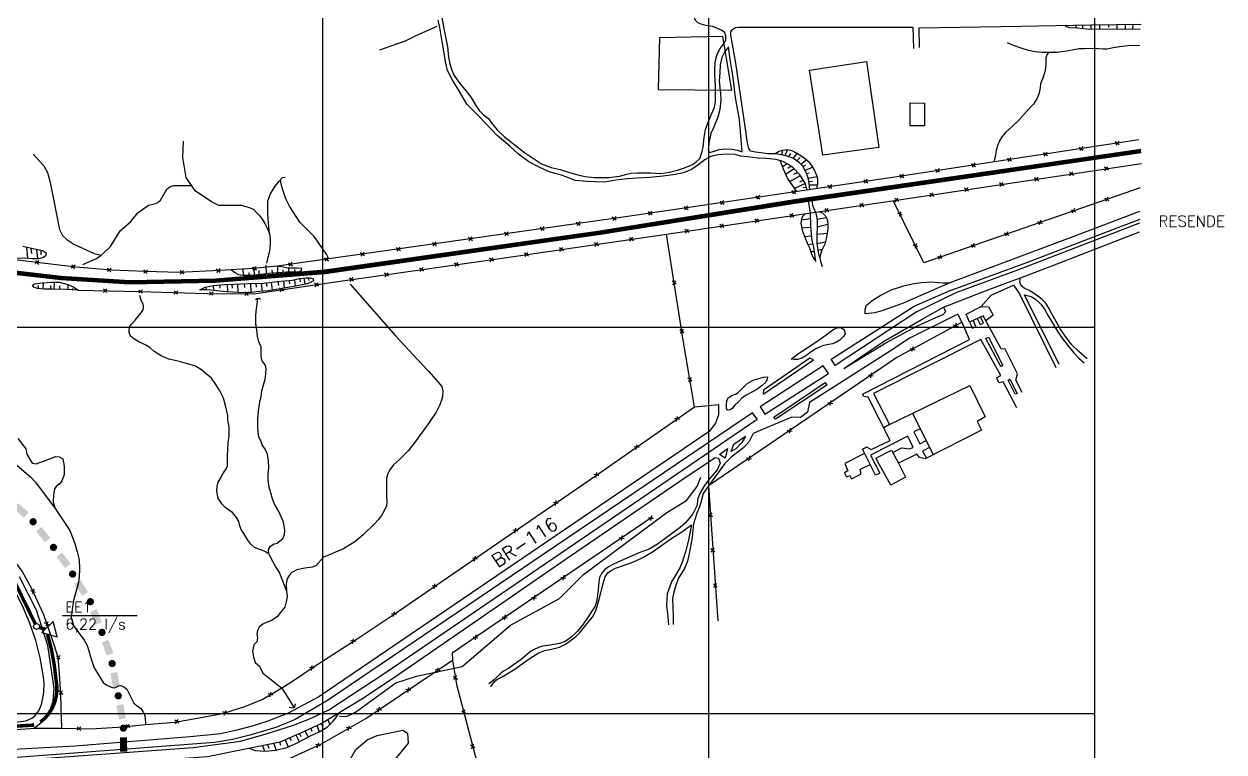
# Model space of a CAD drawing. Extents: x 538220 to 547168, y 7509776 to 7514528.
# Drawn here: x 545613 to 547168, y 7512950 to 7513893 of the extents above; entities that cross this region are included whole.
import ezdxf

# ---------------------------------------------------------------- set-up
doc = ezdxf.new("R2010")
doc.units = 0
doc.header["$LTSCALE"] = 50
doc.header["$MEASUREMENT"] = 0
doc.linetypes.add('HIDDEN', pattern=[0.375, 0.25, -0.125])
doc.linetypes.add('HIDDENX2', pattern=[0.75, 0.5, -0.25])
for name, color, linetype in [('ESTACAO', 5, 'CONTINUOUS'), ('L-FERREA', 6, 'CONTINUOUS'), ('LIMITE', 7, 'CONTINUOUS'), ('LIMITE-PROJETO', 1, 'CONTINUOUS'), ('MALHA', 9, 'CONTINUOUS'), ('RIO', 4, 'CONTINUOUS'), ('RODOVIA', 1, 'CONTINUOUS'), ('RUA', 7, 'CONTINUOUS'), ('TERRENO', 7, 'CONTINUOUS'), ('TEXTO', 5, 'CONTINUOUS'), ('TEXTO2', 5, 'CONTINUOUS')]:
    doc.layers.add(name, color=color, linetype=linetype)
doc.styles.get("Standard").update_dxf_attribs({"font": 'ROMANSBR.SHX'})

# ---------------------------------------------------------------- blocks, each defined once
blk = doc.blocks.new('R2')
at = {"layer": 'LIMITE-PROJETO', "const_width": 4.67}
blk.add_lwpolyline([(-18.8, 0.2, 1), (-23.5, 0.2, 1)], format="xyb", close=True, dxfattribs=at)
at = {"layer": 'LIMITE-PROJETO'}
blk.add_solid([(9.2, 4.6), (9.2, -4.6), (-9.1, 4.7), (-9.2, -4.4)], dxfattribs=at)
blk = doc.blocks.new('X')
at = {"layer": 'LIMITE'}
for p, q in [((-0.018, -0.018), (0.018, 0.018)), ((0.018, -0.018), (-0.018, 0.018))]:
    blk.add_line(p, q, dxfattribs=at)

msp = doc.modelspace()

# ---------------------------------------------------------------- linework, layer by layer
at = {"layer": 'ESTACAO', "const_width": 4.5}
for points in [[(545627.6, 7513116), (545592.5, 7513187.5)], [(545633, 7513111.3), (545640.5, 7513109)]]:
    msp.add_lwpolyline(points, dxfattribs=at)
at = {"layer": 'ESTACAO'}
msp.add_lwpolyline([(545655.8, 7513099), (545650.7, 7513118.9), (545636, 7513104.5)], close=True, dxfattribs=at)
at = {"layer": 'ESTACAO', "linetype": 'HIDDEN', "const_width": 4.5}
for points in [[(545634.2, 7512988.7, 0.288805), (545654.6, 7513042.4, 0.049665), (545643.5, 7513102.5)], [(545184, 7512910.5), (545236, 7512939.4), (545293.5, 7512959.8), (545360.8, 7512969.6), (545626.2, 7512984.8, 0.322653)]]:
    msp.add_lwpolyline(points, format="xyb", dxfattribs=at)
at = {"layer": 'ESTACAO'}
msp.add_circle((545629.3, 7513112.5), 3.89, dxfattribs=at)
at = {"layer": 'L-FERREA', "linetype": 'CONTINUOUS'}
for points in [[(544344.4, 7513497), (544371.7, 7513513.7), (544474.4, 7513566.1), (544517.6, 7513582.7), (544663.7, 7513623.6), (544728.4, 7513635), (544810.3, 7513641.1), (544928.5, 7513641.1), (545106.6, 7513625.3), (545313.3, 7513599.3), (545493.5, 7513585.3), (545661.2, 7513566.2), (545750, 7513560.6), (545861.1, 7513562.7), (546002.6, 7513574.1), (546359.1, 7513624.8), (546611.4, 7513665.2), (547060, 7513730.7)], [(544589, 7513598), (544664.7, 7513619.2), (544728.9, 7513630.5), (544810.5, 7513636.6), (544928.3, 7513636.6), (545106.2, 7513620.8), (545312.9, 7513594.8), (545493, 7513580.9), (545660.8, 7513561.7), (545749.9, 7513556.1), (545861.3, 7513558.2), (546003.1, 7513569.7), (546359.8, 7513620.3), (546612, 7513660.7), (547060.6, 7513726.2)]]:
    msp.add_lwpolyline(points, dxfattribs=at)
at = {"layer": 'L-FERREA', "linetype": 'HIDDENX2', "const_width": 4.5}
msp.add_lwpolyline([(544593, 7513601.5), (544664.2, 7513621.4), (544728.6, 7513632.7), (544810.4, 7513638.9), (544928.4, 7513638.9), (545106.4, 7513623), (545313.1, 7513597.1), (545493.2, 7513583.1), (545661, 7513564), (545750, 7513558.3), (545861.2, 7513560.5), (546002.9, 7513571.9), (546359.5, 7513622.5), (546611.7, 7513663), (547060.3, 7513728.5)], dxfattribs=at)
at = {"layer": 'LIMITE'}
for points in [[(547057.3, 7513742.5), (546870.4, 7513714.1), (546750, 7513695.7), (546389.5, 7513642.5), (546007.8, 7513588.4), (545944.6, 7513579.6), (545910.2, 7513576.1), (545866.9, 7513573.5), (545813.8, 7513570.9), (545770.5, 7513572), (545726.5, 7513573.8), (545680.2, 7513577.9), (545435.2, 7513607.1), (545360, 7513616.3), (545319, 7513621.8), (545116, 7513647.3)], [(546445.4, 7513620.4), (546737.8, 7513663.7), (547060.8, 7513711.9)], [(547059.1, 7513680.6), (546779, 7513583.5), (546739.4, 7513663.9)], [(545626.4, 7512980.8), (545662, 7512980.9), (545699.4, 7512979.9), (545741.2, 7512982.5), (545770.4, 7512985.4), (545808.5, 7512988.7), (545849.6, 7512995.9), (545872.1, 7513000.2), (545899, 7513008.9), (545922.3, 7513018.4), (545936.5, 7513026.5), (545958.3, 7513039.8), (545987.6, 7513059.7), (546044.6, 7513096.6), (546091.2, 7513127.6), (546227.9, 7513221.3), (546353.3, 7513307.6), (546481.9, 7513396.8), (546467.4, 7513480.7), (546445.4, 7513620.4)], [(545683.2, 7513548.1), (545762.7, 7513546.3), (545849.7, 7513543.7), (545910.9, 7513543.2), (546010.5, 7513557.7), (546232.6, 7513589.4), (546445.4, 7513620.4)], [(546828.4, 7513506.7), (546744, 7513460.6), (546499.9, 7513294.5)], [(545662, 7512980.9), (545660.9, 7513023.5), (545658.9, 7513051.8), (545657.5, 7513072.8), (545649.5, 7513096.7), (545638.5, 7513127.4), (545623.1, 7513161.1), (545610.6, 7513184.3), (545599.5, 7513199.4), (545588.4, 7513215.9), (545568.5, 7513238.4), (545542.5, 7513263.3), (545521, 7513280.6), (545492, 7513301.7), (545465.3, 7513322.1), (545439.3, 7513341.7), (545421.5, 7513359), (545394.8, 7513382.4), (545366.6, 7513410.9), (545351.8, 7513429), (545341.5, 7513444), (545325.6, 7513465.9)], [(546499.9, 7513294.5), (546511.9, 7513119.9)]]:
    msp.add_lwpolyline(points, dxfattribs=at)
at = {"layer": 'LIMITE', "linetype": 'CONTINUOUS'}
for points in [[(546427.1, 7513254), (546167.8, 7513078), (546168.2, 7513068.7)], [(545726.7, 7512909), (545897.4, 7512921.8), (545952.1, 7512939.2), (545998.3, 7512960.6), (546056, 7512993.2), (546168.2, 7513068.7), (546173.4, 7513037.5), (546199.7, 7512937.4)]]:
    msp.add_lwpolyline(points, dxfattribs=at)
at = {"layer": 'MALHA'}
for p, q in [((546000, 7514500), (546000, 7511000)), ((546500, 7514500), (546500, 7511000)), ((547000, 7514500), (547000, 7511000)), ((543000, 7513500), (547000, 7513500)), ((543000, 7513000), (547000, 7513000))]:
    msp.add_line(p, q, dxfattribs=at)
at = {"layer": 'RIO'}
for points in [[(546074, 7513859.2), (546088.8, 7513864.4), (546107.3, 7513870.6), (546122.2, 7513877.9), (546148.2, 7513889.8)], [(547058.6, 7513864.6), (547043.8, 7513864.5), (547032.4, 7513863.2), (547024.3, 7513861.6), (547016.5, 7513860), (547011.4, 7513860), (547005.6, 7513860.6), (546993.9, 7513860.7), (546986.9, 7513860.5), (546980.3, 7513860.5), (546973.3, 7513859.2), (546964.1, 7513857.3), (546951.5, 7513855.7), (546941.2, 7513855.5), (546932.3, 7513855.6), (546923.1, 7513856.5), (546914.5, 7513858.2), (546905.1, 7513861.4), (546895.3, 7513864.8), (546887.3, 7513868.2)], [(546940.4, 7513855.5), (546938.4, 7513852.5), (546937, 7513848.9), (546937, 7513844.7), (546937.2, 7513839.4), (546936, 7513832.5), (546933.7, 7513823.9), (546930.3, 7513815.3), (546929.7, 7513809.7), (546928, 7513801.6), (546925.4, 7513795.5), (546920.9, 7513788.9), (546915, 7513782.8), (546902.1, 7513768.2), (546892.6, 7513759.1), (546885.3, 7513752.4), (546879.9, 7513746.4), (546876.8, 7513741.1), (546874.6, 7513736.1), (546872.8, 7513729.1), (546871.9, 7513722.5), (546869.7, 7513714)], [(545931, 7513621.2), (545929.7, 7513634.6), (545929, 7513646.6), (545929, 7513654.9), (545929.1, 7513663.4), (545932.3, 7513672.8), (545938.4, 7513682.7), (545943.8, 7513689.2), (545948.1, 7513694), (545951.5, 7513694.1)], [(545947.7, 7513680.5), (545946.4, 7513686.1), (545945.3, 7513690.9)], [(545906.3, 7513654.1), (545910.2, 7513652.7), (545913.9, 7513649), (545917.8, 7513645), (545921.5, 7513639.8), (545924.9, 7513634.4), (545928.5, 7513627.5), (545931, 7513621.2), (545931.8, 7513614.7), (545932.1, 7513607.8), (545931.7, 7513602.1), (545930.6, 7513596.5), (545928.8, 7513590.2), (545927.1, 7513582.9)], [(546035.8, 7513555.9), (546094.7, 7513488.3), (546128, 7513452.5), (546137.7, 7513442.7), (546149.7, 7513429), (546154.5, 7513423.1), (546155.5, 7513417.2), (546155.4, 7513410.4), (546153.9, 7513405.6), (546151.9, 7513399.3), (546147, 7513390.1), (546138.1, 7513376.5), (546119.9, 7513351.4), (546110.6, 7513339.7), (546099.3, 7513328.2), (546091.9, 7513321.9), (546087, 7513315.1), (546084.5, 7513310.3), (546082.5, 7513304.5), (546082.5, 7513295.7), (546082.9, 7513286.5), (546082.8, 7513281.1), (546083.3, 7513274.8), (546082.7, 7513268.9), (546079.8, 7513262.2), (546076.3, 7513256.3), (546071.9, 7513250.5), (546067, 7513245.2)], [(545930.4, 7513206.4), (545925.1, 7513209.5), (545921.1, 7513211.2), (545917.4, 7513212.4), (545911.7, 7513214.7), (545906.9, 7513219), (545903.2, 7513224.2), (545897.9, 7513232.8), (545894.5, 7513238.2), (545892.8, 7513242.8), (545891.2, 7513248.2), (545888.3, 7513253.7), (545886.4, 7513256.3), (545883.3, 7513260), (545877.3, 7513264.1), (545873, 7513267.2), (545869.3, 7513271.3), (545866.8, 7513275), (545864.5, 7513278.4), (545863.7, 7513282.4), (545862.9, 7513288.1), (545863.2, 7513293.6), (545864.4, 7513299.3), (545867, 7513303.8), (545870.8, 7513310.1), (545875.1, 7513316.6), (545876.6, 7513320.6), (545876.9, 7513325.7), (545876.7, 7513334), (545877, 7513341.4), (545877.7, 7513351.1), (545878.9, 7513359.1), (545878.7, 7513365.4), (545878.7, 7513371.1), (545877.3, 7513379.6), (545877.1, 7513385.6), (545874.3, 7513398.5), (545871.6, 7513408.2), (545866.8, 7513417.7), (545862.3, 7513424.3), (545856.1, 7513434), (545849.2, 7513439.8), (545843, 7513444.7), (545834.5, 7513449.9), (545824.8, 7513452.5), (545816, 7513455.2), (545809.1, 7513456.9), (545800.8, 7513458.4), (545790.6, 7513463.1), (545781.8, 7513468.6), (545776.1, 7513473.8), (545770.7, 7513476.7), (545766.4, 7513478.7), (545761.9, 7513481), (545755.4, 7513484.8), (545751.1, 7513488.2), (545749.1, 7513493.1), (545749.2, 7513496.2), (545749.5, 7513500.5), (545752.1, 7513503.9), (545757, 7513509.3), (545764.8, 7513518.4), (545767.4, 7513522.3), (545768, 7513526.3), (545767.4, 7513530.1), (545765.2, 7513533.5), (545764.3, 7513536.4), (545763.2, 7513540.9)], [(545913, 7513535.9), (545915, 7513537.3), (545916.9, 7513537.7), (545917.9, 7513537.4), (545919.4, 7513535.8)], [(545953.3, 7513158.5), (545946.2, 7513176.6), (545943.8, 7513183.4), (545939.5, 7513189.8), (545935.6, 7513196.6), (545931.8, 7513203), (545930.4, 7513206.4), (545929.9, 7513212.2), (545932.4, 7513216.6), (545937.3, 7513219.5), (545941.2, 7513220.4), (545944.6, 7513223.3), (545948.5, 7513226.2), (545950.5, 7513231.5), (545951.1, 7513237.4), (545950.1, 7513242.2), (545949.2, 7513248.1), (545946.8, 7513253.5), (545943, 7513261.3), (545937.2, 7513271.5), (545934.8, 7513277.9), (545932.9, 7513285.7), (545930.6, 7513293), (545929.2, 7513301.8), (545929.2, 7513309.1), (545930.3, 7513318.3), (545929.8, 7513326.6), (545928.5, 7513335.8), (545925.6, 7513342.2), (545921.7, 7513347.6), (545919.8, 7513352.9), (545917.4, 7513357.8), (545916.5, 7513364.6), (545916.1, 7513371.9), (545916.2, 7513380.7), (545916.7, 7513391.9), (545918.8, 7513403), (545920.3, 7513410.3), (545921.3, 7513417.6), (545925.3, 7513432.7), (545926.4, 7513439.5), (545926.9, 7513446.3), (545925.5, 7513451.2), (545921.6, 7513456.5), (545920.2, 7513461.9), (545920.3, 7513469.2), (545920.3, 7513474.5), (545917.4, 7513480.9), (545915.5, 7513488.2), (545914.6, 7513496), (545913.2, 7513504.8), (545913.3, 7513515.5), (545914.4, 7513523.7), (545916.1, 7513536.5)], [(546067, 7513245.2), (546052.8, 7513231.7), (546041.5, 7513222.1), (546026.8, 7513212.9), (546019.5, 7513210.1), (546009.7, 7513205.8), (546000.9, 7513202.4), (545991.1, 7513190.8), (545986.2, 7513189.4), (545977, 7513188), (545966.7, 7513185.7), (545959.9, 7513182.3), (545956.4, 7513178.5), (545954, 7513174.1), (545952.5, 7513167.8), (545953.3, 7513158.4)], [(545953.3, 7513158.4), (545953.8, 7513150.8), (545952.8, 7513144.4), (545950.8, 7513137.6), (545946.8, 7513132.3), (545940.9, 7513125.1), (545933.6, 7513120.3), (545928.2, 7513117.9), (545922.3, 7513115.5), (545917.9, 7513111.6), (545915.5, 7513107.3), (545914.9, 7513102.4), (545915.4, 7513097.5), (545914.9, 7513092.7), (545910.9, 7513088.8)], [(545910.9, 7513088.8), (545908.9, 7513081.1), (545910.3, 7513073.3), (545912.7, 7513065.9), (545918, 7513061), (545922.3, 7513052.2), (545928.1, 7513047.8), (545932.5, 7513044.4), (545938.3, 7513039.5), (545947, 7513032.6), (545954.2, 7513021.8), (545962.4, 7513008.6)], [(545956.6, 7513008.1), (545960.7, 7513007), (545963.9, 7513008), (545964.9, 7513012.2)]]:
    msp.add_lwpolyline(points, dxfattribs=at)
at = {"layer": 'RIO', "linetype": 'CONTINUOUS'}
for points in [[(545906.3, 7513654.1), (545895.4, 7513657.6), (545865.3, 7513657.6), (545855.8, 7513662.1), (545834.9, 7513676.5), (545823.2, 7513693.6), (545819, 7513719.8), (545819.8, 7513740.8)], [(545625, 7513724.2), (545638.7, 7513708.9), (545643.4, 7513700.2), (545647.1, 7513687.5), (545658.8, 7513626.6), (545662.7, 7513618.7), (545668.6, 7513613.5), (545677.4, 7513607.7), (545704.1, 7513595.4), (545712.9, 7513593.2)], [(545689.3, 7513581.3), (545707, 7513589), (545712.9, 7513593.2), (545717.3, 7513597), (545724.9, 7513604.6), (545737.8, 7513624.7), (545751.3, 7513636.9), (545760.4, 7513648.1), (545774.2, 7513657.8), (545782.2, 7513659.6), (545786.3, 7513661.5), (545789.8, 7513664.6), (545797.9, 7513678.9), (545802.3, 7513682.2), (545807.3, 7513683.3), (545830.2, 7513683.4)], [(546007.8, 7513588.4), (546005, 7513594.7), (545998.8, 7513603.3), (545989.2, 7513617.4), (545970.3, 7513635.8), (545956.9, 7513656.6), (545952.3, 7513666.4), (545947.7, 7513680.5)], [(545605, 7513355.9), (545615.4, 7513342.3), (545616.8, 7513335.4), (545623.5, 7513323.8), (545628.6, 7513322.9), (545641.7, 7513327.9), (545654.2, 7513332.7), (545658.6, 7513332.3), (545663.2, 7513329.7), (545665.2, 7513319.9), (545665.1, 7513308.9), (545662, 7513300.9), (545659.6, 7513297.2), (545657.3, 7513295.9), (545654.6, 7513293.9), (545652.5, 7513290.6), (545651.1, 7513282.5), (545650.8, 7513273.7), (545653.6, 7513265.1), (545672.4, 7513236.6), (545678.8, 7513220.1), (545682, 7513209.3), (545684.3, 7513198.6), (545684.9, 7513187.2), (545684.3, 7513176.2), (545683, 7513167.5), (545680.6, 7513158.8), (545677.2, 7513146.1), (545675.4, 7513134.4), (545674.2, 7513124.3), (545675.3, 7513119.7), (545677.8, 7513113.1), (545690.8, 7513094.7), (545694.8, 7513087.7), (545697.1, 7513081), (545699.1, 7513073), (545704.1, 7513059), (545715.5, 7513039.8), (545720.5, 7513036.3), (545725.2, 7513034.3), (545727.9, 7513033.3), (545730.9, 7513032.9), (545735.6, 7513035.6), (545738.6, 7513036.2), (545742.3, 7513034.2), (545746.3, 7513031.1), (545755.2, 7513013), (545759.8, 7513009.6), (545764.2, 7513006.2), (545766.8, 7513002.5), (545768.8, 7512999.2), (545769.8, 7512994.5), (545770.4, 7512985.4)], [(545601.2, 7513323.3), (545621.7, 7513306), (545627.8, 7513299.4), (545653.6, 7513265.1)], [(546021.7, 7512996.3), (546030.7, 7512995.8), (546042.5, 7513001.7), (546094.6, 7513039.4), (546121.7, 7513048.1), (546180.6, 7513060.6), (546243.5, 7513114.2), (546307, 7513148.8), (546337.8, 7513179.6), (546446, 7513260.2), (546471.5, 7513275.6), (546485.3, 7513293.7), (546489.8, 7513305.9)]]:
    msp.add_lwpolyline(points, dxfattribs=at)
at = {"layer": 'RODOVIA'}
msp.add_line((546584.4, 7513383.6), (546651.3, 7513428.3), dxfattribs=at)
for points in [[(547058.4, 7513649.9), (546972.2, 7513617), (546877.2, 7513581.6), (546812.8, 7513557.5), (546751.2, 7513530.8), (546725.7, 7513521.5), (546715.3, 7513518.4), (546703.1, 7513517.3)], [(547058.3, 7513634.8), (546900.3, 7513573.9), (546820.2, 7513544.4), (546769.1, 7513519.4), (546664.1, 7513450.5), (546658.7, 7513458.7), (546766.3, 7513527.2), (546811, 7513546.5), (546912.3, 7513583.9), (547035.1, 7513631), (547059.2, 7513640)], [(546904, 7513563.7), (546951.6, 7513582.2), (547058.2, 7513623.3)], [(546675.3, 7513446.4), (546726.6, 7513481.6), (546776.8, 7513510.4), (546804.5, 7513525.8), (546855.3, 7513545.6), (546884, 7513556.4), (546904, 7513563.7)], [(546570.6, 7513413.1), (546636.1, 7513457.8)], [(546573.1, 7513387.3), (546655.5, 7513440), (546648.3, 7513450.1), (546566.8, 7513396.8), (546573.1, 7513387.3)]]:
    msp.add_lwpolyline(points, dxfattribs=at)
at = {"layer": 'RODOVIA', "linetype": 'CONTINUOUS'}
for points in [[(546481.9, 7513396.8), (546512.9, 7513400), (546512.8, 7513386.4), (546509.1, 7513375.6)], [(545368.9, 7512922.1), (545832.2, 7512955.8), (545893.4, 7512963.8), (545925.5, 7512973.1), (545962.2, 7512984.5), (545984.2, 7512993.4), (546008, 7513004.6), (546080.9, 7513052.6), (546563, 7513380.7), (546556.9, 7513389.3), (546004.8, 7513015.9), (545978.3, 7513000.1), (545964.2, 7512992), (545939.3, 7512981.7), (545905.5, 7512971.8), (545883.2, 7512966), (545859.9, 7512962.2), (545358.3, 7512924.3)], [(546509.1, 7513375.6), (546500.6, 7513364.8), (545995.2, 7513021.5), (545954.3, 7512999.8), (545928.8, 7512989.8), (545908.6, 7512983.6), (545887, 7512977.8), (545867.6, 7512973.3), (545828.5, 7512969.4), (545679.2, 7512957.4), (545551.9, 7512950.8)], [(545706.8, 7512933.7), (545850.8, 7512944.2), (545945.1, 7512963), (545975.8, 7512976.7), (545999.1, 7512987.5), (546015.9, 7512997.6), (546050.8, 7513018.6), (546088.1, 7513043.4), (546111.4, 7513059.4), (546220.9, 7513135), (546321.1, 7513204.1), (546461.4, 7513299.8), (546508.6, 7513331.4)]]:
    msp.add_lwpolyline(points, dxfattribs=at)
at = {"layer": 'RUA'}
for p, q in [((546878.6, 7513449), (546881.3, 7513450.6)), ((546651.3, 7513428.3), (546653.1, 7513425.1)), ((546888, 7513431.2), (546890.3, 7513432.7)), ((546653.1, 7513425.1), (546586.6, 7513380.8)), ((546586.6, 7513380.8), (546584.4, 7513383.6)), ((546532.9, 7513348.4), (546547.8, 7513358.9)), ((546542.9, 7513350.6), (546535.5, 7513342.4)), ((546547.8, 7513358.9), (546542.9, 7513350.6)), ((546514, 7513335.2), (546524.5, 7513342.9)), ((546521.5, 7513330.3), (546514, 7513335.2)), ((546524.5, 7513342.9), (546521.5, 7513330.3)), ((546529.4, 7513339.2), (546532.9, 7513348.4)), ((546535.5, 7513342.4), (546529.4, 7513339.2))]:
    msp.add_line(p, q, dxfattribs=at)
for points in [[(546522.5, 7513871.5), (546522.5, 7513876.8), (546521.3, 7513881.3), (546517.7, 7513884.2), (546511.6, 7513886.7), (546505.5, 7513889.2), (546496.5, 7513890.5), (546490.3, 7513892.2), (546486.3, 7513893.9), (546483, 7513897.2), (546480.6, 7513902.9), (546479.8, 7513908.6), (546478.7, 7513919.7), (546477.6, 7513938.5), (546477.4, 7513969.8)], [(546150.9, 7513919.8), (546157.2, 7513886.6), (546161.9, 7513862.9), (546163, 7513849.8), (546165.4, 7513839.1), (546167.4, 7513833), (546170.6, 7513826), (546176.3, 7513817.4), (546181.9, 7513810.4), (546188, 7513803), (546192.9, 7513796.4), (546198.5, 7513786.9), (546203.4, 7513780.3), (546208.3, 7513775), (546214.8, 7513770.4), (546218.4, 7513765.1), (546226.1, 7513755.6), (546235.1, 7513747), (546261.5, 7513726.3), (546283.5, 7513711.4), (546296.1, 7513706.8), (546307.6, 7513704.3), (546319.8, 7513700.5), (546330.8, 7513697.1), (546339.8, 7513695), (546351.7, 7513693.7), (546370.9, 7513693.6), (546384.4, 7513695.5), (546394.3, 7513698.3), (546399.6, 7513699.5), (546407.8, 7513699.8), (546425.4, 7513699.7), (546438.1, 7513699.2), (546449.5, 7513700.7), (546459.8, 7513703.1), (546468.8, 7513706.3), (546478.3, 7513710.3), (546483.6, 7513713.5), (546488.6, 7513718.4), (546491.5, 7513726.1), (546492.8, 7513733.1), (546494.5, 7513745.8), (546496.2, 7513756), (546499.1, 7513764.1), (546503.3, 7513775.1), (546507.5, 7513784.5), (546508.8, 7513792.3), (546508.9, 7513801.3), (546508.9, 7513812.3), (546508.2, 7513827), (546508.3, 7513836), (546509.2, 7513845.4), (546511.3, 7513853.6), (546515.1, 7513860.9), (546520, 7513867), (546522.5, 7513871.5)], [(546627.9, 7513677.7), (546624.8, 7513687.2), (546618.1, 7513697.1), (546609.6, 7513706.2), (546602.9, 7513711.2), (546596.1, 7513714.4), (546587.6, 7513717.2), (546574.5, 7513718.6), (546563.7, 7513718.7), (546551.1, 7513720.6), (546541.2, 7513721.6), (546534.5, 7513723.5), (546524.1, 7513724), (546512.4, 7513723.2), (546502.9, 7513721), (546495.2, 7513716.6), (546487.5, 7513710.8), (546478, 7513704.1), (546467.6, 7513699.7), (546456.8, 7513697.5), (546441.4, 7513695.4), (546423.8, 7513693.7), (546407.6, 7513692.9), (546394.5, 7513692.1), (546379.7, 7513690.5), (546365.7, 7513687.9), (546353.1, 7513688), (546342.2, 7513688.5), (546327.4, 7513690), (546309.4, 7513696.9), (546300.9, 7513699.2), (546292.8, 7513701.5), (546280.7, 7513707), (546267.2, 7513714.3), (546253.8, 7513723.9), (546243, 7513733.9), (546226, 7513748), (546202.3, 7513773.4), (546186.7, 7513788.8), (546177.3, 7513805.1), (546168, 7513820.5), (546161.8, 7513832.2), (546159.6, 7513841.7), (546154.9, 7513870.1), (546151.9, 7513888.1), (546149.7, 7513897.6)], [(546631.4, 7513678.2), (546630.5, 7513686.4), (546629, 7513693.4), (546625.7, 7513701.9), (546622.2, 7513708.7), (546617.9, 7513713), (546610.1, 7513718.3), (546602.9, 7513721.2), (546594.1, 7513723.3), (546586.7, 7513724.3), (546577, 7513724.6), (546567.8, 7513725.6), (546560.8, 7513726.7), (546554.8, 7513728.1), (546552.1, 7513731.3), (546550.4, 7513738.3), (546547.8, 7513757), (546535.2, 7513841.7), (546528.9, 7513878.2), (546529, 7513882.5), (546531, 7513885.6), (546535.1, 7513888), (546538.6, 7513888.5), (546656.9, 7513888.4), (546764.5, 7513888.4), (546765.5, 7513861)], [(546773.3, 7513862.2), (546772.7, 7513887.5), (546904.9, 7513889.8), (546995.3, 7513891.5), (547060.4, 7513892.2)], [(546530.2, 7513806.8), (546518.4, 7513876.4), (546436.6, 7513874.6), (546434.8, 7513807.6), (546530.2, 7513806.8)], [(546525.7, 7513862.9), (546520.7, 7513856), (546517.4, 7513849), (546514.9, 7513839.7), (546514.4, 7513829.8), (546513.9, 7513818.4), (546515.4, 7513802.4), (546515.8, 7513793.8), (546514.8, 7513782), (546511.9, 7513771.8), (546506.5, 7513758.3), (546503.1, 7513750.6), (546500.6, 7513740.4), (546499.3, 7513730.2), (546500.9, 7513726.1), (546505.8, 7513727.3), (546513.6, 7513730.1), (546521, 7513730.8), (546530, 7513730.3), (546537.3, 7513729.1), (546543.5, 7513727)], [(546543.5, 7513727), (546540.1, 7513769.1), (546535, 7513797.4), (546532.7, 7513815.8), (546531.6, 7513826), (546528, 7513846.5), (546525.7, 7513862.9)], [(546648.1, 7513722.9), (546631, 7513832.7), (546704.5, 7513843.9), (546720.6, 7513732.8), (546648.1, 7513722.9)], [(546761.1, 7513760.9), (546761.3, 7513790.4), (546779.9, 7513790.2), (546779.7, 7513760.8), (546761.1, 7513760.9)], [(546632, 7513648), (546629.1, 7513666)], [(546638.6, 7513649), (546635.3, 7513657.4), (546634.1, 7513666.4)], [(546703.1, 7513517.3), (546703.1, 7513522.8), (546704.6, 7513528.6), (546713.1, 7513535.4), (546722.4, 7513541.2), (546737.8, 7513548.6), (546753.2, 7513553.6), (546763.9, 7513556.2), (546775.8, 7513557.8), (546788.5, 7513558.6), (546803.3, 7513557.6), (546813.1, 7513557.6)], [(546853.1, 7513526.8), (546866.2, 7513541.5), (546895.3, 7513554.3), (546903, 7513543.2), (546950, 7513448)], [(546990.6, 7513459.2), (546979.7, 7513468.6), (546970.8, 7513477), (546963.6, 7513486.3), (546955.6, 7513498), (546950.2, 7513507.3), (546944.8, 7513517.1), (546940.8, 7513524.7), (546936.8, 7513531.1), (546932.2, 7513535.8), (546928.4, 7513539), (546923.2, 7513542.8), (546915.2, 7513547.5), (546909.1, 7513550.4), (546906, 7513553), (546904.3, 7513555.6), (546903.4, 7513558.8), (546904, 7513563.7)], [(546954.1, 7513451.7), (546909.4, 7513542), (546918, 7513539.6), (546923.5, 7513536.4), (546930.4, 7513530), (546935.3, 7513523.3), (546940.1, 7513514.9), (546953.5, 7513492.8), (546957.8, 7513486.1), (546965.3, 7513476.5), (546973, 7513467.2), (546979.6, 7513459.9), (546986.5, 7513453.8)], [(546675.3, 7513446.4), (546729.7, 7513479.8), (546770.7, 7513501.7), (546794.5, 7513512.5), (546803.8, 7513516.5), (546807.6, 7513520.5), (546804.5, 7513525.8)], [(546833.9, 7513516.9), (546853.1, 7513526.8), (546862.6, 7513526.2), (546868.6, 7513515.7), (546859.1, 7513508.2)], [(546837.9, 7513484.1), (546828.3, 7513506.8), (546823.2, 7513516.7), (546761.3, 7513486.2), (546731.9, 7513467), (546630.7, 7513402.5), (546628.3, 7513389.8), (546619.3, 7513383.2), (546607.7, 7513383.6), (546570.8, 7513368), (546557.8, 7513362.3), (546552.5, 7513351.9), (546545.5, 7513344.1), (546529.2, 7513331.6), (546521.3, 7513323.5), (546499.9, 7513294.5)], [(546906.3, 7513415.6), (546898.1, 7513431.6), (546900.4, 7513439.4), (546884.5, 7513471.6), (546879, 7513472), (546855.6, 7513514.7), (546838.2, 7513506.7), (546833.9, 7513516.9)], [(546838.2, 7513506.7), (546841.9, 7513498.6), (546846.5, 7513500.9), (546843, 7513508.9)], [(546848.2, 7513511.3), (546852, 7513503.4), (546856.1, 7513505.4), (546852.3, 7513513.2)], [(546607.1, 7513458.5), (546616.7, 7513466.1), (546639, 7513480.5), (546652.2, 7513490.3), (546662.2, 7513497.5), (546667.7, 7513499.7), (546671.3, 7513499.7), (546674.9, 7513497.4), (546676.3, 7513495.1), (546677.1, 7513491.5), (546674.9, 7513487.9), (546670.3, 7513483.4), (546665.7, 7513480.7), (546660.7, 7513478.5), (546655.7, 7513477.6), (546648.9, 7513476.3), (546644.4, 7513474.5), (546638, 7513471.4), (546631.2, 7513466.9), (546626.2, 7513462.9), (546620.7, 7513459.8), (546615.3, 7513458), (546610.8, 7513458), (546607.1, 7513458.5)], [(546738.7, 7513337.8), (546749.8, 7513344), (546759.9, 7513342.4), (546765, 7513344.4), (546758, 7513359.1), (546709.8, 7513334.2), (546721.8, 7513310.9), (546716.2, 7513308.4), (546699.3, 7513341.9), (546704.8, 7513344.9), (546710.9, 7513341.8), (546735.2, 7513353.2), (546706.9, 7513409.5), (546701.3, 7513410.1), (546699.3, 7513413.1), (546837.9, 7513484.1)], [(546899.4, 7513395.4), (546881.9, 7513429.4), (546876.4, 7513427.9), (546872.9, 7513434.5), (546878.5, 7513437.5), (546853, 7513484.2), (546713.5, 7513414), (546734.4, 7513374), (546838.4, 7513424.7), (546858.3, 7513384.1), (546848.2, 7513378.1), (546853.6, 7513366.5), (546780.5, 7513329.6), (546773.5, 7513331.2), (546770, 7513335.8), (546746.1, 7513323.8)], [(546878.6, 7513449), (546859.4, 7513485.4), (546862.9, 7513487.1)], [(546862.9, 7513487.1), (546881.3, 7513450.6)], [(546636.1, 7513457.8), (546631.2, 7513459.7), (546571, 7513418.5), (546570.6, 7513413.1)], [(546538.4, 7513415.6), (546544.8, 7513421.9), (546549.8, 7513426.8), (546558.5, 7513431.8), (546565.3, 7513433.5), (546571.2, 7513435.3), (546576.2, 7513435.7), (546576.1, 7513432.5), (546574.3, 7513428.9), (546569.3, 7513424.4), (546562.5, 7513419.5), (546557, 7513416.4), (546548.8, 7513411.9), (546543.3, 7513407.9), (546539.2, 7513403.8), (546534.2, 7513398.9), (546530.6, 7513394.9), (546527.8, 7513393.1), (546524.7, 7513392.6), (546523.3, 7513394.9), (546523.3, 7513399), (546523.8, 7513404.9), (546525.7, 7513408.9), (546530.2, 7513411.6), (546534.8, 7513413.4), (546538.4, 7513415.6)], [(546890.3, 7513432.7), (546899.7, 7513414.3), (546897.3, 7513413.4), (546888, 7513431.2)], [(546764.1, 7513388.4), (546791.2, 7513335)], [(546734.4, 7513374), (546726.9, 7513369.8)], [(546774.2, 7513368.6), (546766, 7513364.5), (546773.9, 7513349), (546782, 7513353.2)], [(546702, 7513336.5), (546676.4, 7513323.7), (546680.4, 7513313.9), (546676, 7513311.6), (546678.9, 7513306.2), (546682.9, 7513307.8), (546685.1, 7513303.8), (546697.2, 7513309.7), (546696.7, 7513316.1), (546709.2, 7513322.3)], [(546755.1, 7513305.6), (546736.3, 7513295.6), (546716.9, 7513330.6), (546737.2, 7513340.6), (546746.1, 7513323.8), (546755.1, 7513305.6)], [(546786.4, 7513344.4), (546777, 7513339.5), (546782.4, 7513330.6)], [(546508.6, 7513331.4), (546512.7, 7513330.5), (546514.9, 7513323.9), (546511.1, 7513315.5), (546500.6, 7513303.1), (546493.8, 7513293.9), (546489.1, 7513285.6), (546486.2, 7513278.1), (546484.7, 7513268.9), (546479.7, 7513258.2), (546470, 7513246.7), (546463.3, 7513240.7), (546443.5, 7513226.1), (546433.9, 7513219.2), (546422.9, 7513212.7), (546411, 7513208.4), (546397, 7513202.2), (546386.3, 7513197.6), (546377, 7513193.3), (546370.3, 7513189.9), (546365.1, 7513185.9), (546361.3, 7513181), (546358.9, 7513176.1), (546357.7, 7513170.4), (546356.8, 7513160.5), (546356.1, 7513153.6), (546355.2, 7513146.1), (546353.1, 7513138.9), (546349.6, 7513133.4), (546344.1, 7513125.1), (546336.7, 7513114.1), (546329.7, 7513106.1), (546321.6, 7513098.1), (546314, 7513092.9), (546306.7, 7513090.6), (546299.5, 7513089.3), (546291.7, 7513087.9), (546285, 7513087.1), (546279.8, 7513085.4), (546274, 7513082.8), (546268.7, 7513079.7), (546262.6, 7513074.5), (546257.1, 7513069.6), (546248.6, 7513063.6), (546240.8, 7513057.9), (546234.1, 7513054.8), (546230, 7513051.3), (546222.7, 7513043.9), (546215.5, 7513038.1)], [(546499.9, 7513294.5), (546492.9, 7513284.7), (546490.2, 7513272.9), (546488.4, 7513267.4), (546484.6, 7513259.3), (546480.7, 7513245.5), (546478.9, 7513228.1), (546475.5, 7513209.3), (546472.8, 7513197.2), (546469, 7513187.4), (546461.1, 7513175), (546457.5, 7513166.1), (546454.9, 7513156.9), (546453.3, 7513149.1), (546453.5, 7513136.3), (546454, 7513126.5), (546454.2, 7513114.9)], [(546218, 7513034.4), (546222.1, 7513040.7), (546225.6, 7513043.9), (546233.5, 7513047.8), (546240.5, 7513052.1), (546249.2, 7513057), (546260.2, 7513065.6), (546269, 7513071.6), (546279.4, 7513078.1), (546287.6, 7513081.3), (546296.3, 7513083.2), (546306.7, 7513085.7), (546314.8, 7513089.4), (546321.2, 7513094.3), (546328.2, 7513099.4), (546333.5, 7513105.2), (546339.3, 7513112.1), (546344.9, 7513119), (546349.8, 7513124.7), (546354, 7513132.8), (546358.4, 7513147.5), (546361.4, 7513159.9), (546363.5, 7513168.3), (546366.2, 7513176.9), (546369.4, 7513181.8), (546372.9, 7513184.7), (546379.3, 7513187.8), (546384.8, 7513189.5), (546393.2, 7513192.6), (546400.5, 7513195.2), (546406.8, 7513197.7), (546414.7, 7513201.7), (546427.2, 7513209.1), (546437.7, 7513216.6), (546451.3, 7513226), (546464.1, 7513234.3), (546477.8, 7513244.3), (546473.6, 7513222.4), (546470, 7513209.1), (546465.6, 7513195.8), (546462.6, 7513188.3), (546457.3, 7513178.8), (546452.1, 7513170.2), (546448.5, 7513161), (546446.4, 7513154.6), (546445.8, 7513147.7), (546445.7, 7513139), (546446.8, 7513130), (546447.9, 7513114.7)]]:
    msp.add_lwpolyline(points, dxfattribs=at)
at = {"layer": 'RUA', "linetype": 'CONTINUOUS'}
msp.add_lwpolyline([(545585.7, 7513182.4), (545541.7, 7513160.3), (545570.5, 7513098.4), (545573.1, 7513091.1), (545575.4, 7513080), (545587.4, 7512989.1), (545597.6, 7512988.2), (545611.9, 7512989.8), (545616.6, 7512990.8), (545623.3, 7512993.9), (545626.9, 7512996.9), (545632.1, 7513003.1), (545634.3, 7513008.6), (545635.8, 7513011.3), (545638.5, 7513026.7), (545639.1, 7513039.6), (545637.7, 7513049.9), (545633.8, 7513071.9), (545628.2, 7513094.2), (545620.2, 7513117.8), (545611, 7513139.2), (545601, 7513158.6)], close=True, dxfattribs=at)
for points in [[(545451.4, 7512967.9), (545626.4, 7512980.8), (545635.3, 7512988), (545640.6, 7512994.8), (545647.3, 7513005.6), (545650.6, 7513015.6), (545652.1, 7513032.4), (545643.7, 7513087.9), (545629.2, 7513133.8), (545607.1, 7513176.8)], [(546046.6, 7512933.2), (546033.5, 7512936.4), (546043.1, 7512953.1), (546057.5, 7512965.6), (546070.7, 7512971.3), (546103.8, 7512978.3), (546110.1, 7512974.4), (546110.9, 7512961.3), (546090.1, 7512935.8)]]:
    msp.add_lwpolyline(points, dxfattribs=at)
at = {"layer": 'TERRENO'}
for points in [[(547059.3, 7513885.8), (546993.5, 7513885.5), (546977.7, 7513887), (546967.9, 7513887.6), (546963.8, 7513888.8), (546962.1, 7513890.9)], [(546976, 7513891.1), (546976, 7513887.1)], [(546984.4, 7513891.3), (546984.4, 7513886.3)], [(546995.5, 7513891.5), (546995.5, 7513885.5)], [(547006.4, 7513891.6), (547006.4, 7513885.5)], [(547018.6, 7513888.6), (547018.7, 7513891.8)], [(547029.2, 7513891.9), (547029.2, 7513885.6)], [(547039.8, 7513892), (547039.8, 7513885.7)], [(547049.6, 7513892.1), (547049.5, 7513885.7)], [(546640.3, 7513679.5), (546641.4, 7513685.8), (546641.6, 7513691.5), (546640.3, 7513696.6), (546637.4, 7513703.4), (546634.5, 7513708.2), (546631.4, 7513712.7), (546625.6, 7513717.5), (546619.6, 7513722), (546614, 7513725.4), (546608.4, 7513728.4), (546602.5, 7513729.6), (546596.2, 7513728.9), (546591, 7513727.4), (546586.7, 7513724.3)], [(546595.2, 7513723.1), (546595.8, 7513728.8)], [(546599.1, 7513722.1), (546602.5, 7513729.6)], [(546606.1, 7513724.8), (546603.5, 7513721)], [(546609.7, 7513718.4), (546615, 7513724.8)], [(546592.6, 7513715.6), (546596.7, 7513704.9), (546602.7, 7513691.5), (546606.9, 7513685.4), (546614.1, 7513675.6)], [(546601.8, 7513711.7), (546595.7, 7513707.5)], [(546602.8, 7513705.9), (546606.6, 7513708.4)], [(546618.9, 7513719.5), (546614.5, 7513715.3)], [(546619.7, 7513711.2), (546626.7, 7513716.6)], [(546625.8, 7513709.8), (546622.6, 7513707.9)], [(546625.1, 7513703), (546634.9, 7513707.6)], [(546610.8, 7513705), (546599.9, 7513697.7)], [(546618.8, 7513696.1), (546605, 7513688.1)], [(546610.6, 7513698), (546615.1, 7513700.3)], [(546630.2, 7513699.6), (546627, 7513698.6)], [(546629.1, 7513693.1), (546640.7, 7513695.1)], [(546625.1, 7513686.2), (546611.2, 7513679.6)], [(546618.4, 7513688.3), (546622.6, 7513690.5)], [(546622.6, 7513681), (546626.7, 7513681.3)], [(546634.8, 7513688.6), (546630.1, 7513688.4)], [(546630.8, 7513684.3), (546641.1, 7513684.3)], [(546625.5, 7513647.1), (546621.6, 7513643.3), (546620.4, 7513640.2), (546619.6, 7513634.9), (546621.5, 7513625.7), (546625, 7513615.3), (546628.8, 7513607), (546631.2, 7513601.9), (546633.1, 7513595.9), (546635, 7513590.8), (546638.8, 7513585.2), (546636.3, 7513603.8), (546634.2, 7513612.3), (546633.3, 7513619.8), (546632.6, 7513631.2), (546632, 7513648)], [(546638.6, 7513649), (546640, 7513643.2), (546640.7, 7513638.3), (546640.6, 7513629.9), (546640.5, 7513619.5), (546640.4, 7513608.9), (546641.8, 7513599.7), (546643, 7513593.2), (546644.2, 7513589.3)], [(546643.2, 7513649.7), (546648, 7513647.7), (546651.4, 7513644.3), (546653.5, 7513639.7), (546654.4, 7513633.6), (546654.4, 7513627.6), (546653.6, 7513621.3), (546652.6, 7513614.6), (546650.6, 7513607.3), (546646.9, 7513599.9), (546644.9, 7513594.3), (546644.2, 7513589.8), (546644.9, 7513585.4), (546647.2, 7513578.6)], [(546620.2, 7513638.8), (546632.3, 7513640.7)], [(546620.9, 7513628.7), (546632.7, 7513629.6)], [(546640.5, 7513639.9), (546652.5, 7513641.9)], [(546640.6, 7513629.8), (546654.4, 7513633.2)], [(546624.3, 7513617.5), (546633.5, 7513618.3)], [(546640.5, 7513620.3), (546653.7, 7513621.9)], [(546640.5, 7513618.9), (546641.3, 7513619)], [(545602.8, 7513589.4), (545613.7, 7513589.7), (545623.5, 7513588.9), (545632.7, 7513588.9), (545638.4, 7513590.5), (545641.9, 7513593.2), (545642.2, 7513595.6), (545637.2, 7513598.7), (545626.7, 7513601.1), (545611.4, 7513604.6)], [(545618.1, 7513589.4), (545616.7, 7513603.4)], [(545623.2, 7513595.4), (545622.5, 7513602.1)], [(545630.9, 7513588.9), (545629.7, 7513600.4)], [(545635.4, 7513593.6), (545635.1, 7513599.1)], [(546628.8, 7513607.1), (546635.3, 7513607.8)], [(546632.5, 7513597.8), (546637.1, 7513598)], [(546640.5, 7513608.5), (546651.5, 7513610.5)], [(546641.8, 7513599.9), (546647.4, 7513600.9)], [(545882, 7513574.4), (545886.9, 7513570.5), (545891.1, 7513568.1), (545897.2, 7513567.4), (545907.5, 7513567.3), (545919.7, 7513568.7), (545930, 7513569.9), (545943.3, 7513571), (545953, 7513571.5), (545964.6, 7513571.7), (545970, 7513572.3), (545972.5, 7513573.8), (545973.1, 7513575.9), (545966.4, 7513576.3), (545954.9, 7513576.6), (545946.7, 7513578.2), (545940.7, 7513579.2)], [(545897.3, 7513567.4), (545897.1, 7513575.3)], [(545904.2, 7513570.4), (545904.4, 7513567.3)], [(545910.6, 7513576.2), (545911.1, 7513567.7)], [(545917.3, 7513573.3), (545917.4, 7513568.5)], [(545926.4, 7513580.2), (545926.9, 7513569.5)], [(545934, 7513574.1), (545934.4, 7513570.2)], [(545941.4, 7513579.1), (545941.5, 7513570.8)], [(545948.2, 7513574.3), (545948.3, 7513571.2)], [(545955.6, 7513576.6), (545955.8, 7513571.6)], [(545963.7, 7513574.5), (545963.8, 7513571.7)], [(545683.2, 7513548.1), (545667.6, 7513548.6), (545649.7, 7513549.1), (545638.8, 7513549.2), (545630.7, 7513550.2), (545625.9, 7513552), (545623.9, 7513554.4), (545626.6, 7513556), (545637.2, 7513557.6), (545648.7, 7513558.2), (545658.9, 7513558.2), (545668.7, 7513555.7), (545676.1, 7513552.6), (545683.2, 7513548.1)], [(545631.4, 7513554), (545631.3, 7513550.1)], [(545637.8, 7513557.7), (545637.5, 7513549.3)], [(545647.3, 7513553.8), (545647.3, 7513549.1)], [(545652, 7513558.2), (545651.8, 7513549)], [(545659.2, 7513553.4), (545659.1, 7513548.8)], [(545669.7, 7513555.3), (545669.7, 7513548.5)], [(545840.9, 7513548.4), (545847.6, 7513552), (545858, 7513554.1), (545872.8, 7513555.2), (545884.7, 7513555.7), (545903.5, 7513556.7), (545924.4, 7513557.2), (545941.1, 7513559.2), (545960.8, 7513560.8), (545969.7, 7513562.9), (545978.8, 7513563.7), (545983.9, 7513563.7), (545987.5, 7513562.4), (545988.1, 7513560), (545980.2, 7513556.1), (545965, 7513552.9), (545947.4, 7513550.3), (545929.5, 7513547.1), (545918, 7513546), (545904.9, 7513544.6), (545890.9, 7513544.7), (545875.2, 7513545.7), (545863.4, 7513547.1), (545854.6, 7513548), (545847.6, 7513548.4), (545840.9, 7513548.4)], [(545849.3, 7513548.3), (545849.2, 7513552.3)], [(545858.9, 7513547.5), (545858.7, 7513554.1)], [(545867, 7513550.7), (545866.9, 7513554.7)], [(545877.2, 7513545.6), (545876.6, 7513555.3)], [(545883.1, 7513550.5), (545882.6, 7513555.6)], [(545890.6, 7513544.7), (545889.9, 7513556)], [(545899.2, 7513551.3), (545898.8, 7513556.5)], [(545907.2, 7513544.9), (545906.8, 7513556.8)], [(545914.4, 7513551.8), (545913.9, 7513557)], [(545922.2, 7513546.4), (545920.7, 7513557.1)], [(545928, 7513552.6), (545927.3, 7513557.5)], [(545935.1, 7513548.1), (545933.9, 7513558.3)], [(545943.2, 7513554), (545942.3, 7513559.3)], [(545950.5, 7513550.8), (545949.5, 7513559.9)], [(545957.5, 7513556.3), (545956.9, 7513560.5)], [(545964.9, 7513552.9), (545963.9, 7513561.6)], [(545971.1, 7513558.6), (545970.7, 7513563)], [(545977.2, 7513555.5), (545976, 7513563.5)], [(545982.4, 7513560.4), (545981.8, 7513563.7)], [(545675.8, 7513549.9), (545675.8, 7513548.3)], [(545904.8, 7512955), (545912.6, 7512952.1), (545925.6, 7512951.1), (545939.5, 7512952.3), (545953.4, 7512955.9), (545966, 7512961.4), (545984.1, 7512971), (545995.3, 7512976), (546006, 7512981.9), (546013.5, 7512989.7), (546017.2, 7512994.3), (546021.6, 7513001)], [(546006.6, 7512992), (546009.1, 7512985.2)], [(545976.8, 7512977.2), (545981.3, 7512969.5)], [(545986.5, 7512976.5), (545984.6, 7512980.8)], [(545992.3, 7512984.4), (545995.5, 7512976.1)], [(546000, 7512983.4), (545998.6, 7512987.3)], [(545936.5, 7512961.3), (545939.6, 7512952.4)], [(545946, 7512958.3), (545944.4, 7512962.9)], [(545951.5, 7512965.8), (545955.1, 7512956.7)], [(545959.5, 7512964.7), (545957.5, 7512968.5)], [(545965.3, 7512972), (545969.7, 7512963.4)], [(545972.1, 7512969.7), (545969.9, 7512974.1)], [(545922, 7512958.4), (545924.6, 7512951.1)], [(545930.7, 7512954.7), (545929, 7512959.8)]]:
    msp.add_lwpolyline(points, dxfattribs=at)
at = {"layer": 'TEXTO'}
msp.add_line((545662.8, 7513126.7), (545759.7, 7513126.7), dxfattribs=at)

# ---------------------------------------------------------------- block references
at = {"layer": 'LIMITE', "xscale": 127.2121291432586, "yscale": 127.2121291432586, "zscale": 127.2121291432586}
for p, rotation in [((547029.5, 7513738.3), 188.6344794978655), ((546936.4, 7513724.2), 188.6344794978655), ((546982.9, 7513731.2), 188.6344794978655), ((546843.3, 7513710), 188.7176872495436), ((546889.9, 7513717.1), 188.6344794978655), ((547015.5, 7513705.1), 8.489678357978523), ((546703.7, 7513688.9), 188.3887531502), ((546750.3, 7513695.7), 188.7176872495436), ((546796.8, 7513702.9), 188.7176872495436), ((546925, 7513691.6), 8.489678357978523), ((546970.2, 7513698.4), 8.489678357978523), ((546610.6, 7513675.1), 188.3887531502), ((546657.2, 7513682), 188.3887531502), ((546834.4, 7513678.1), 8.489678357978523), ((546879.7, 7513684.8), 8.489678357978523), ((546517.5, 7513661.4), 188.3887531502), ((546564, 7513668.3), 188.3887531502), ((546698.5, 7513657.9), 8.41159031910113), ((546743.8, 7513664.6), 8.489678357978523), ((546789.1, 7513671.3), 8.489678357978523), ((547015.8, 7513665.6), 199.1142643564594), ((546424.3, 7513647.7), 188.3887531502), ((546470.9, 7513654.5), 188.3887531502), ((546607.9, 7513644.5), 8.41159031910113), ((546653.2, 7513651.2), 8.41159031910113), ((546748.1, 7513646.2), 116.228300876241), ((546972.6, 7513650.6), 199.1142643564594), ((546284.6, 7513627.6), 188.063016542338), ((546331.2, 7513634.2), 188.063016542338), ((546377.8, 7513640.9), 188.063016542338), ((546517.3, 7513631.1), 8.41159031910113), ((546562.6, 7513637.8), 8.41159031910113), ((546929.3, 7513635.6), 199.1142643564594), ((546191.4, 7513614.4), 188.063016542338), ((546238, 7513621), 188.063016542338), ((546400.1, 7513613.8), 8.29340239968085), ((546472, 7513624.4), 8.41159031910113), ((546886, 7513620.6), 199.1142643564594), ((546098.1, 7513601.2), 188.063016542338), ((546144.7, 7513607.8), 188.063016542338), ((546309.4, 7513600.6), 8.29340239968085), ((546354.7, 7513607.2), 8.29340239968085), ((546768.3, 7513605.1), 116.228300876241), ((546842.7, 7513605.6), 199.1142643564594), ((545629.9, 7513583.9), 173.2052468220149), ((545958.3, 7513581.5), 187.9839357980235), ((546004.9, 7513588), 187.9839357980235), ((546051.5, 7513594.6), 188.063016542338), ((546173.5, 7513581), 8.123591635546694), ((546218.8, 7513587.4), 8.123591635546694), ((546264.1, 7513594), 8.29340239968085), ((546799.5, 7513590.6), 199.1142643564594), ((545676.6, 7513578.3), 173.2052468220149), ((545723.5, 7513574.1), 174.9425504072994), ((545770.5, 7513572), 178.5630413739876), ((545817.6, 7513571.1), 182.7725410746163), ((545864.6, 7513573.4), 182.7725410746163), ((545911.6, 7513576.2), 185.7494931452691), ((546082.8, 7513568), 8.123591635546694), ((546128.1, 7513574.5), 8.123591635546694), ((545946.8, 7513548.4), 8.290587931303998), ((545992.1, 7513555), 8.290587931303998), ((546037.4, 7513561.6), 8.123591635546694), ((545718.2, 7513547.3), 358.6627123428197), ((545764, 7513546.2), 358.2919446672769), ((545809.8, 7513544.9), 358.2919446672769), ((545855.6, 7513543.6), 359.5501501627515), ((545901.4, 7513543.3), 359.5501501627515), ((545624.7, 7513157.7), 114.5816540244122), ((545642.7, 7513115.7), 109.6577004172546), ((545657.6, 7513072.4), 93.63847009809305), ((546149.1, 7513055.8), 33.92685115843599), ((546172, 7513046.3), 279.4989664217923), ((545660.7, 7513026.7), 94.06714863711187), ((546111.1, 7513030.3), 33.92685115843599), ((546073.1, 7513004.7), 33.92685115843599), ((546182.8, 7513001.8), 284.732056143665), ((546034.1, 7512980.8), 29.53178953159902), ((545994, 7512958.6), 24.82308026443582), ((546194.4, 7512957.5), 284.732056143665)]:
    msp.add_blockref('X', p, dxfattribs=dict(at, rotation=rotation))
at = {"layer": 'LIMITE-PROJETO'}
for p, rotation in [((545609.2, 7513262.6), 319.6621219819572), ((545637.8, 7513231.4), 308.5098363808131), ((545664.2, 7513198.2), 308.5098363808131), ((545687.2, 7513162.4), 302.5950436713926), ((545706.3, 7513124.7), 290.6396717204178), ((545721.3, 7513085), 290.6396717204178), ((545731, 7513043.7), 280.7722026707958), ((545738.9, 7513001.9), 280.7722026707958), ((545742, 7512959.7), 271.0761654836084)]:
    msp.add_blockref('R2', p, dxfattribs=dict(at, rotation=rotation))
at = {"layer": 'RIO', "xscale": 127.2121291432586, "yscale": 127.2121291432586, "zscale": 127.2121291432586}
for p, rotation in [((546455.3, 7513557.6), 98.96893723876694), ((546819.8, 7513502), 208.6741003390962), ((546465.2, 7513494.8), 98.96893723876694), ((546764, 7513471.5), 208.6741003390962), ((546475.8, 7513432.1), 99.81450394637926), ((546710.3, 7513437.6), 214.2404617883559), ((546657.7, 7513401.8), 214.2404617883559), ((546459.1, 7513381), 34.72591923397068), ((546605.1, 7513366.1), 214.2404617883559), ((546406.8, 7513344.7), 34.72591923397068), ((546552.5, 7513330.3), 214.2404617883559), ((546354.5, 7513308.5), 34.72591923397068), ((546302.1, 7513272.4), 34.547272185281), ((546425.3, 7513252.8), 214.1695199363544), ((546502.5, 7513257), 273.9341499779003), ((546249.7, 7513236.4), 34.547272185281), ((546387.4, 7513227.1), 214.1695199363544), ((546505.6, 7513211.3), 273.9341499779003), ((546197.3, 7513200.3), 34.43967738063531), ((546311.7, 7513175.6), 214.1695199363544), ((546144.9, 7513164.4), 34.43967738063531), ((546508.8, 7513165.6), 273.9341499779003), ((546273.8, 7513149.9), 214.1695199363544), ((546092.4, 7513128.4), 34.43967738063531), ((546235.9, 7513124.2), 214.1695199363544), ((546198, 7513098.5), 214.1695199363544), ((546039.4, 7513093.2), 32.87334889979232), ((545986, 7513058.6), 34.22745843157417), ((545932.5, 7513024.3), 29.60220686315708), ((545811.1, 7512989.2), 9.848283521748582), ((545873.7, 7513000.7), 17.97365508457206), ((545684.3, 7512980.3), 358.4051427181672), ((545747.8, 7512983.2), 5.675079719301125)]:
    msp.add_blockref('X', p, dxfattribs=dict(at, rotation=rotation))

# ---------------------------------------------------------------- texts
at = {"layer": 'RODOVIA'}
msp.add_text('BR-116', height=17.5, rotation=33.0526, dxfattribs=at).set_placement((546226.4, 7513188))
at = {"layer": 'TEXTO'}
for s, p in [('EE1', (545666.5, 7513130.8)), ('6,22 l/s', (545666.5, 7513108.7))]:
    msp.add_text(s, height=13.75, dxfattribs=at).set_placement(p)
at = {"layer": 'TEXTO2'}
msp.add_text('RESENDE', height=14.25, dxfattribs=at).set_placement((547083, 7513630.1))

doc.saveas('drawing.dxf')
